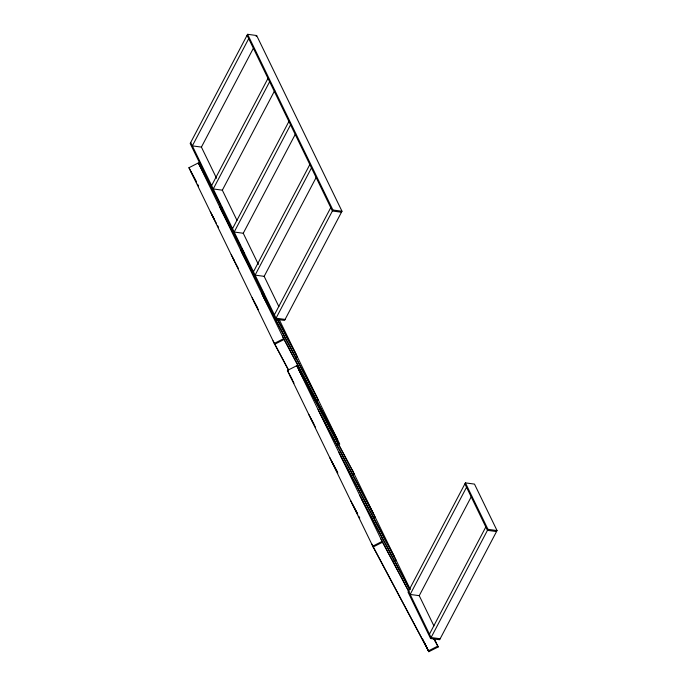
<?xml version="1.0" encoding="UTF-8"?>
<svg xmlns="http://www.w3.org/2000/svg" width="686" height="686" viewBox="0 0 686 686"><rect width="100%" height="100%" fill="white"/><g stroke="black" fill="none" stroke-linecap="round" stroke-linejoin="round"><path stroke-width="1.03" d="M247.595 34.3L190.176 143.485L275.506 319.196L284.57 320.422L341.988 211.237L256.658 35.526L247.595 34.3L332.916 210.01L275.506 319.196M248.709 38.673L192.346 145.869L201.41 147.096L216.562 178.291M256.135 36.521L256.658 35.526M201.41 147.096L253.288 48.44M211.622 185.572L267.986 78.376M269.632 81.754L213.26 188.95L222.333 190.176L237.022 220.429M222.333 190.176L274.709 90.569M232.545 228.652L288.909 121.465M290.555 124.843L234.183 232.031L243.256 233.257L258.399 264.453M243.256 233.257L295.632 133.659M253.468 271.742L309.832 164.546M311.47 167.924L255.106 275.12L264.17 276.347L278.868 306.591M264.17 276.347L316.546 176.739M274.383 314.823L330.755 207.626M465.417 482.875L408.007 592.061L430.568 638.52L439.632 639.746L497.05 530.57L474.489 484.102L465.417 482.875L487.978 529.343L430.568 638.52M466.54 487.249L410.168 594.445L419.24 595.671L433.929 625.924M419.24 595.671L471.616 496.064M429.453 634.147L485.817 526.959M198.323 162.951L284.081 339.476L274.709 344.243L188.95 167.71L198.323 162.951L220.48 204.925M295.606 358.169L297.484 357.217L277.393 319.427M296.772 365.698L382.531 542.223L373.158 546.982L287.408 370.457L296.772 365.698L352.887 471.222M316.529 401.25L318.407 400.298L263.158 296.395M337.452 444.331L339.321 443.379M352.218 474.746L354.096 473.794L298.847 369.891M373.141 517.827L375.01 516.875L319.77 412.972M394.064 560.916L395.933 559.965L340.693 456.061M437.779 646.126L428.407 650.885L422.636 639M408.65 591.341L382.102 541.417L372.73 546.176L428.836 651.7L438.208 646.941L434.298 638.966M332.916 210.01L341.988 211.237M341.465 212.231L332.393 211.005L247.071 35.295M285.093 319.427L276.029 318.201L190.699 142.491M487.978 529.343L497.05 530.57M496.527 531.564L487.454 530.338L464.894 483.87M440.155 638.752L431.091 637.526L408.53 591.066M221.492 206.812L222.496 208.707M219.674 206.846L233.737 233.3M221.312 210.225L240.4 246.12M241.403 248.015L243.916 252.731M240.597 249.936L256.667 280.162M277.255 318.887L295.846 353.839M242.235 253.314L263.836 293.925M261.52 293.016L316.76 396.92M282.435 336.097L337.684 440M318.124 409.593L373.373 513.497M188.95 167.71L195.913 180.804M191.025 171.903L196.548 182.296M197.551 184.182L198.554 186.069M339.047 452.683L394.296 556.586M210.302 211.605L214.324 219.168M211.948 214.984L216.467 223.49M217.471 225.377L218.474 227.263M359.97 495.764L409.688 589.274M361.608 499.142L409.825 589.823M231.225 254.695L234.243 260.363M232.863 258.073L238.394 268.466M380.893 538.844L409.019 591.744M434.127 638.975L436.142 642.748M433.758 638.572L438.208 646.941M252.148 297.775L257.67 308.168M253.786 301.154L258.305 309.66M273.071 340.856L288.635 370.14M288.266 369.745L274.28 343.429L283.652 338.67L339.759 444.194L279.142 319.367M287.408 370.457L291.85 378.826M289.475 374.65L293.994 383.148M308.76 414.353L313.776 423.802M310.398 417.731L315.423 427.181M329.683 457.442L337.212 471.608M331.321 460.82L337.846 473.1M350.597 500.523L357.132 512.802M352.244 503.901L357.766 514.294M358.769 516.181L359.773 518.067M371.52 543.604L426.769 647.507M352.45 470.416L410.237 589.325M424.643 643.056L428.836 651.7"/></g></svg>
